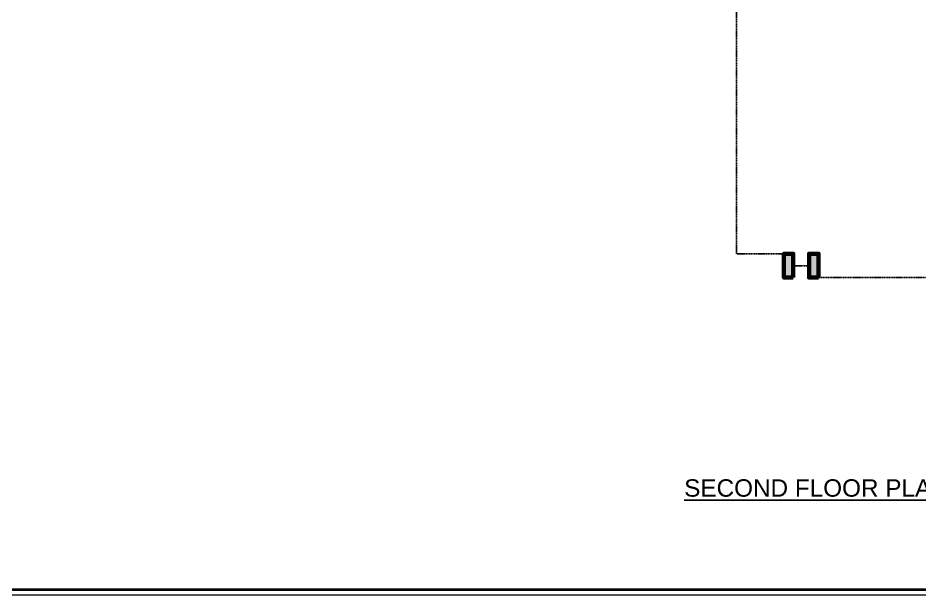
# Model space of a CAD drawing. Header units: inches. Extents: x 150067 to 167379, y -92057 to -49035.
# Drawn here: x 157008 to 159861, y -68924 to -67099 of the extents above; entities that cross this region are included whole.
import ezdxf

# ---------------------------------------------------------------- set-up
doc = ezdxf.new("R2010")
doc.units = ezdxf.units.IN
doc.header["$LTSCALE"] = 0.1
doc.header["$MEASUREMENT"] = 0
doc.linetypes.add('HIDDEN', pattern=[0.375, 0.25, -0.125])
for name, color, linetype, lineweight in [('BOR', 200, 'Continuous', 40), ('BOR1', 230, 'Continuous', 15), ('COR HA', 40, 'Continuous', 18), ('Layer4', 10, 'Continuous', 25), ('thin ha', 253, 'Continuous', 5)]:
    doc.layers.add(name, color=color, linetype=linetype, lineweight=lineweight)
doc.layers.add('TEXT', color=7, linetype='Continuous')
doc.styles.add('DUTCH', font='arial.ttf')

msp = doc.modelspace()

# ---------------------------------------------------------------- hatches: boundary and pattern name
at = {"layer": 'thin ha', "linetype": 'Continuous', "lineweight": 60, "ltscale": 0.1}
for points in [[(159460.09, -67919.84), (159430.09, -67919.84), (159430.09, -67844.84), (159460.09, -67844.84)], [(159540.09, -67919.84), (159510.09, -67919.84), (159510.09, -67844.84), (159540.09, -67844.84)]]:
    msp.add_hatch(color=1, dxfattribs=at).paths.add_polyline_path(points)

# ---------------------------------------------------------------- linework, layer by layer
at = {"layer": 'BOR', "elevation": 23680.86}
msp.add_lwpolyline([(167336.1, -61441.21), (151875.84, -61441.21), (151838.53, -68906.26), (167298.78, -68906.26)], close=True, dxfattribs=at)
at = {"layer": 'BOR1', "elevation": 23680.86}
msp.add_lwpolyline([(167379.16, -61384.68), (151819.31, -61384.68), (151819.31, -68924.04), (167379.16, -68924.04)], close=True, dxfattribs=at)
at = {"layer": 'COR HA', "color": 0, "linetype": 'Continuous', "lineweight": 25, "ltscale": 0.1}
msp.add_line((159460.09, -67882.42, 23680.86), (159485.09, -67882.42, 23680.86), dxfattribs=at)
at = {"layer": 'Layer4', "color": 1, "linetype": 'HIDDEN', "ltscale": 35}
for p, q in [((159280.09, -67844.84, 23680.86), (159280.09, -66677.34, 23680.86)), ((159430.09, -67844.84, 23680.86), (159280.09, -67844.84, 23680.86)), ((159460.09, -67882.34, 23680.86), (159510.09, -67882.34, 23680.86)), ((159916.42, -67919.84, 23680.86), (159540.09, -67919.84, 23680.86))]:
    msp.add_line(p, q, dxfattribs=at)
at = {"layer": 'thin ha', "color": 1, "linetype": 'Continuous', "lineweight": 60, "ltscale": 0.1, "elevation": 23680.86}
for points in [[(159460.09, -67919.84), (159430.09, -67919.84), (159430.09, -67844.84), (159460.09, -67844.84), (159460.09, -67919.84)], [(159540.09, -67919.84), (159510.09, -67919.84), (159510.09, -67844.84), (159540.09, -67844.84), (159540.09, -67919.84)]]:
    msp.add_lwpolyline(points, dxfattribs=at)

# ---------------------------------------------------------------- texts
at = {"layer": 'TEXT', "color": 7, "style": 'DUTCH'}
msp.add_text('%%USECOND FLOOR PLAN', height=55, dxfattribs=at).set_placement((159114.9, -68613.09, 23680.86))

doc.saveas('drawing.dxf')
